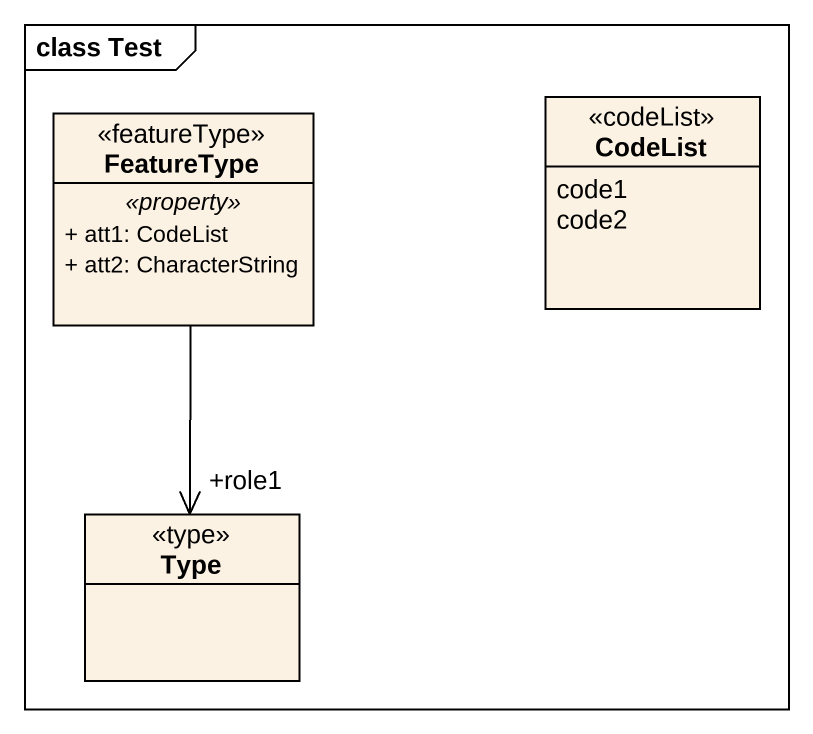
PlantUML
@startuml
mainframe class Test
hide circle
hide empty members
skinparam classAttributeIconSize 0
class FeatureType <<featureType>> {
  .. <<property>> ..
  + att1: CodeList
  + att2: CharacterString
}
class CodeList <<codeList>> {
  code1
  code2
}
class Type <<type>>
FeatureType --> "+role1" Type
@enduml
